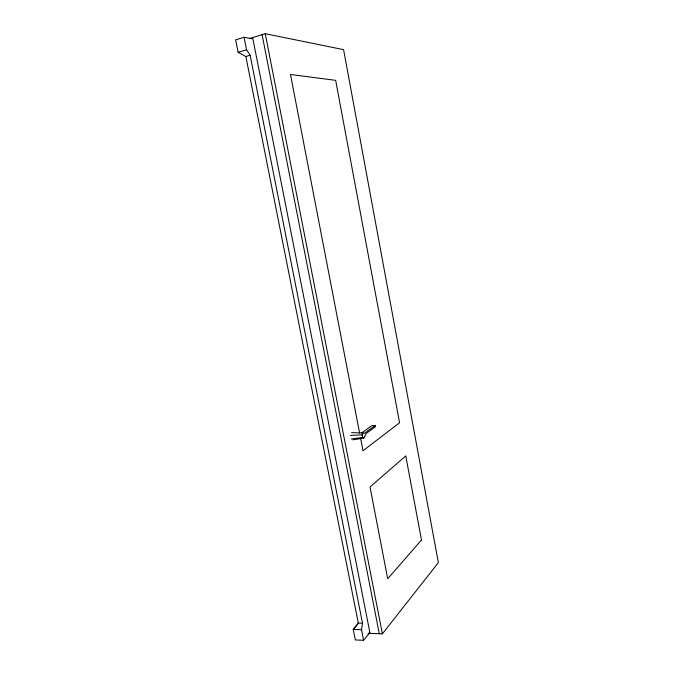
<?xml version="1.0" encoding="UTF-8"?>
<svg xmlns="http://www.w3.org/2000/svg" width="674" height="674" viewBox="0 0 674 674"><rect width="100%" height="100%" fill="white"/><g stroke="black" fill="none" stroke-linecap="round" stroke-linejoin="round"><path stroke-width="1.01" d="M245.858 56.515L358.315 623.096L353.218 629.415L355.316 639.938L363.589 640.3L361.5 629.727L362.519 623.239L250.138 55.243L246.549 49.792L244.064 37.255L235.639 39.859L238.124 52.328L245.858 56.515L250.138 55.243M352.965 439.836L363.901 438.033L366.218 433.424L375.401 426.726L375.165 425.479L371.938 425.572L361.761 432.893M363.901 438.033L362.713 437.443L362.216 434.873L362.915 432.91L364.095 433.508L375.165 425.479M367.996 633.274L382.394 633.846L438.361 562.588L343.58 49.649L265.261 33.7L249.523 38.536M363.589 640.3L369.504 633.029M358.585 623.113L353.218 629.415L361.5 629.727M238.124 52.328L246.549 49.792M351.255 439.01L362.713 437.443M350.48 435.412L362.216 434.873M351.567 432.649L362.915 432.91M358.315 623.096L362.519 623.239M244.064 37.255L251.983 38.747M252.649 37.576L370.034 633.349M265.261 33.7L382.394 633.846M262.085 34.677L379.293 633.72M359.638 433.18L290.486 74.485L335.669 80.341L399.589 422.75L363.025 450.754L360.641 438.353M421.477 540L387.71 578.755L370.018 486.999L405.773 455.91L421.477 540"/></g></svg>
